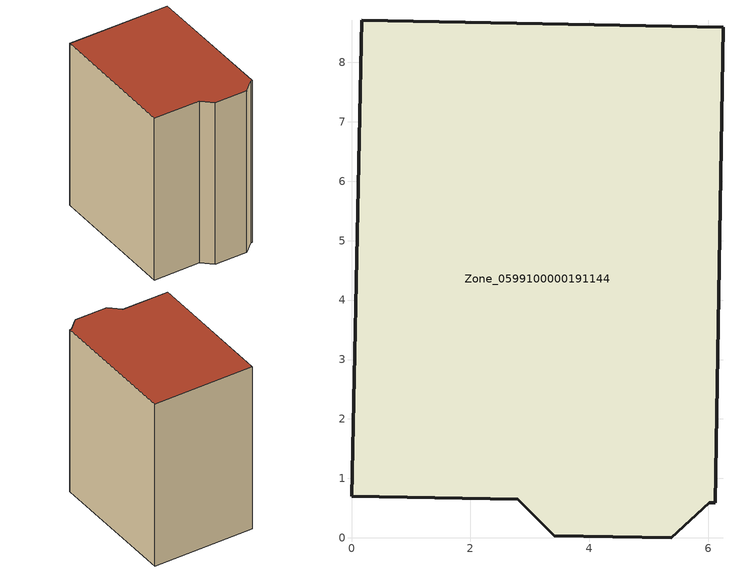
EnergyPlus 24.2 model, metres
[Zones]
Zone_0599100000191144
 floor ground (C_G): 3.41,0.04 2.8,0.65 0,0.7 0.17,8.71 6.25,8.59 6.12,0.59 6.02,0.59 5.38,0 z0
 wall outside (C_F): 2.8,0.65 3.41,0.04 5.38,0 6.02,0.59 6.12,0.59 6.25,8.59 0.17,8.71 0,0.7 2.8,0.65 z0:10.38
 roof outside (C_R): 6.02,0.59 6.12,0.59 6.25,8.59 0.17,8.71 0,0.7 2.8,0.65 3.41,0.04 5.38,0 z10.38
[BUILDING]
Pand.0599100000191144: North Axis=0; Terrain=City; Loads Convergence Tolerance Value=0.04; Temperature Convergence Tolerance Value=0.4; Solar Distribution=FullExterior; Maximum Number of Warmup Days=25; Minimum Number of Warmup Days=1
[Site:Location]
Rotterdam.The.Hague.AP_ZH_NLD Design_Conditions: Latitude=51.96; Longitude=4.45; Time Zone=1; Elevation=-4.5
[SITE:GROUNDTEMPERATURE:BUILDINGSURFACE]
18, 18, 18, 18, 18, 18, 18, 18, 18, 18, 18, 18
[MATERIAL] Thermal Absorptance=0.9; Solar Absorptance=0.7; Visible Absorptance=0.7
Name | Roughness | Thickness | Conductivity | Density | Specific Heat
G.TI.1946 | MediumSmooth | 0.15 | 1 | 540 | 1210
F.TI.1946 | Rough | 0.3 | 0.857143 | 1920 | 840
R.TI.1946 | MediumRough | 0.2 | 0.1 | 1500 | 1000
[CONSTRUCTION]
C_G: G.TI.1946
C_F: F.TI.1946
C_R: R.TI.1946
[ZONE]
Zone_0599100000191144: Type=1; Multiplier=1; Ceiling Height=Autocalculate; Volume=Autocalculate; Floor Area=autocalculate; Part of Total Floor Area=Yes
[ZONEINFILTRATION:DESIGNFLOWRATE]
Infil_Zone_0599100000191144: Zone or ZoneList or Space or SpaceList=Zone_0599100000191144; Schedule=AlwaysOn; Design Flow Rate Calculation Method=Flow/Area; Flow Rate per Floor Area=0.003; Constant Term Coefficient=1; Temperature Term Coefficient=0; Velocity Term Coefficient=0; Velocity Squared Term Coefficient=0
[HVACTEMPLATE:ZONE:IDEALLOADSAIRSYSTEM]
Zone_0599100000191144: Maximum Heating Supply Air Temperature=50; Minimum Cooling Supply Air Temperature=13; Maximum Heating Supply Air Humidity Ratio=0.0156; Minimum Cooling Supply Air Humidity Ratio=0.0077; Heating Limit=NoLimit; Cooling Limit=NoLimit; Dehumidification Control Type=ConstantSensibleHeatRatio; Cooling Sensible Heat Ratio=0.7; Dehumidification Setpoint=60; Humidification Control Type=None; Humidification Setpoint=30; Outdoor Air Method=None; Outdoor Air Flow Rate per Person=0.00944; Outdoor Air Flow Rate per Zone Floor Area=0; Outdoor Air Flow Rate per Zone=0; Demand Controlled Ventilation Type=None; Outdoor Air Economizer Type=NoEconomizer; Heat Recovery Type=None; Sensible Heat Recovery Effectiveness=0.7; Latent Heat Recovery Effectiveness=0.65
[ZONECONTROL:THERMOSTAT]
ThermostatControl_Zone_0599100000191144: Zone or ZoneList=Zone_0599100000191144; Control Type Schedule=DualSetpointControlType; Control 1=Thermostat_Zone_0599100000191144; Temperature Difference Between Cutout And Setpoint=0
[THERMOSTATSETPOINT:DUALSETPOINT]
Thermostat_Zone_0599100000191144: Heating Setpoint Temperature Schedule=HeatingSetpoint_Zone_0599100000191144; Cooling Setpoint Temperature Schedule=CoolingSetpoint_Zone_0599100000191144
[SCHEDULE:COMPACT]
HeatingSetpoint_Zone_0599100000191144: Through: 12/31, For: AllDays, Until: 24:00, 21
CoolingSetpoint_Zone_0599100000191144: Through: 12/31, For: AllDays, Until: 24:00, 24
DualSetpointControlType: Through: 12/31, For: AllDays, Until: 24:00, 4
AlwaysOn: Through: 12/31, For: AllDays, Until: 24:00, 1
